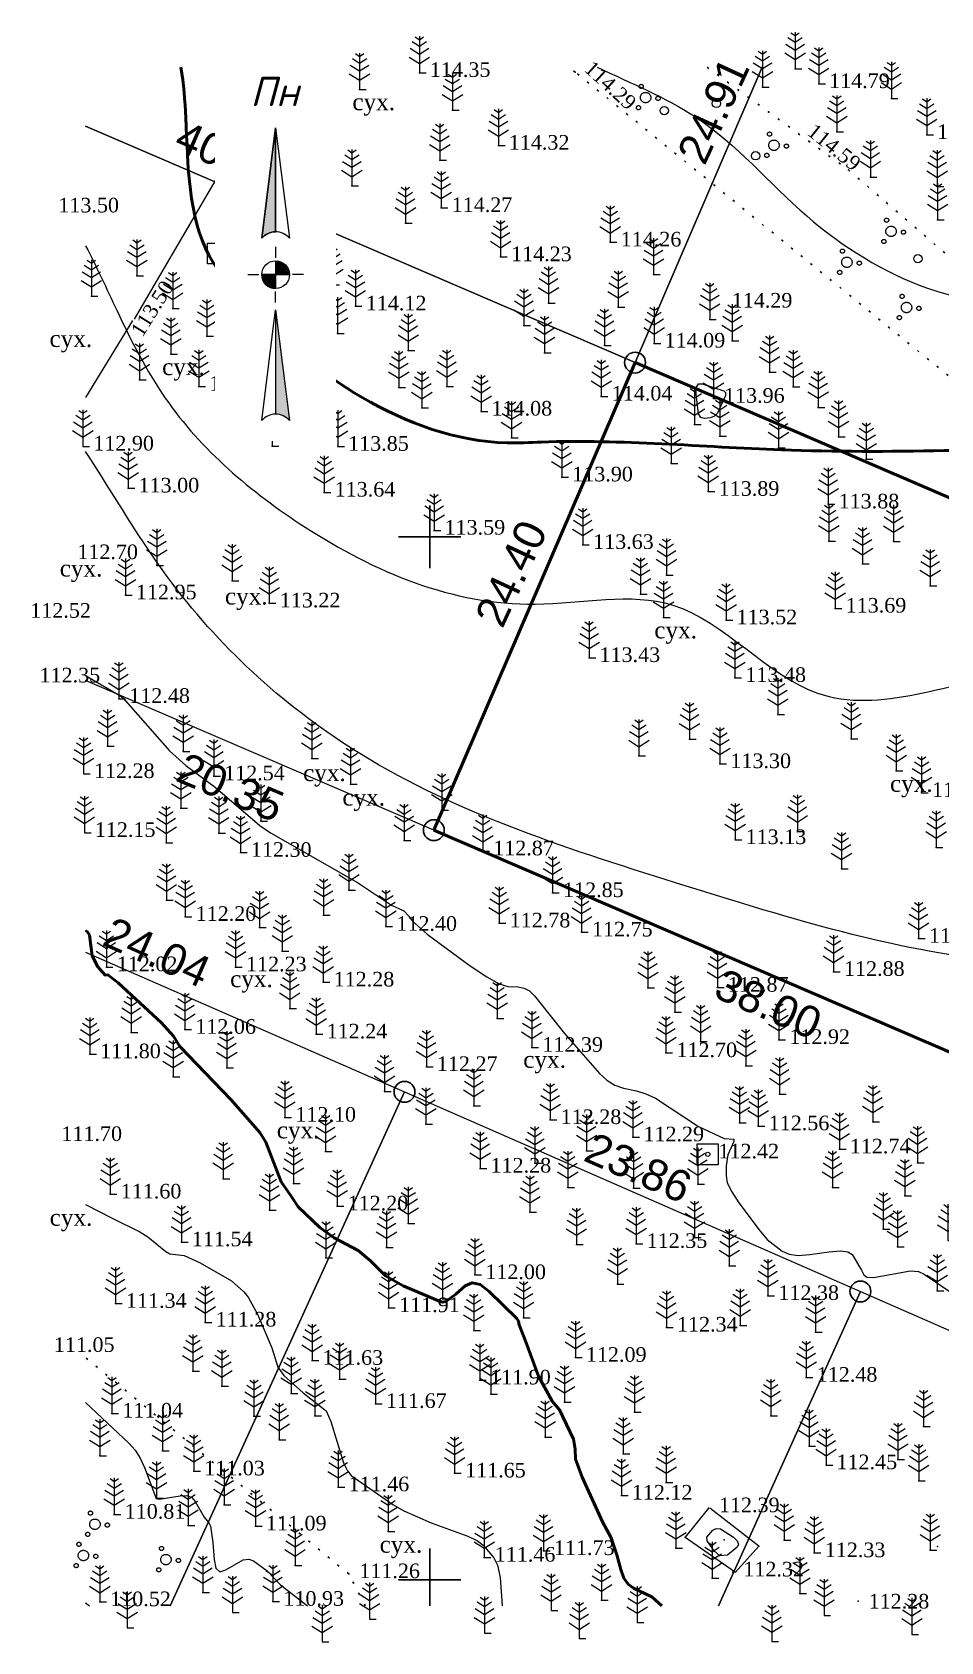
# Model space of a CAD drawing. Header units: millimetres. Extents: x 5405430.9 to 5405518.8, y 5524846.7 to 5524924.2.
# Drawn here: x 5405430.9 to 5405474.5, y 5524847 to 5524924.2 of the extents above; entities that cross this region are included whole.
import ezdxf
from ezdxf.enums import TextEntityAlignment as Align

# ---------------------------------------------------------------- set-up
doc = ezdxf.new("R2010")
doc.units = ezdxf.units.MM
doc.set_wipeout_variables(frame=1)
doc.linetypes.add('HIDDEN', pattern=[0.5, 0, -0.5])
doc.linetypes.add('суцільна', pattern=[50, 50, 0])
for name, color, linetype, lineweight in [('#Лист (текст_ПН)', 250, 'Continuous', 0), ('#Штамп', 250, 'Continuous', 0), ('11900000', 1, 'Continuous', 30), ('82323000', 185, 'Сеточный', 20), ('Контур', 7, 'HIDDEN', 30), ('рельеф', 7, 'Continuous', 0), ('ТОЧКИ', 7, 'Continuous', 30), ('усл. знак', 7, 'суцільна', 20)]:
    doc.layers.add(name, color=color, linetype=linetype, lineweight=lineweight)
for name, color, linetype in [('SC007', 7, 'Continuous'), ('вис_1_1', 170, 'Continuous'), ('горизонтали', 42, 'Continuous'), ('Ділянки_Межі', 10, 'Continuous'), ('надписи', 7, 'Continuous'), ('отметки', 7, 'Continuous'), ('промеры', 185, 'Continuous'), ('Растительность', 7, 'Continuous')]:
    doc.layers.add(name, color=color, linetype=linetype)
doc.styles.get("Standard").update_dxf_attribs({"font": 'arial.ttf'})
doc.styles.add('times', font='times.ttf')
doc.styles.add('Мой_Топо', font='isocpeui.ttf')
doc.linetypes.add('канава 0', pattern='A,0.9,0,["|",Standard,S=0.25,R=0,X=0,Y=0],0.1', length=1)
doc.linetypes.add('Сеточный', pattern='A,2.2,["<",Standard,S=0.5,R=90,X=0,Y=0],2.2,["<",Standard,S=0.5,R=270,X=-0.5,Y=0],0.1', length=4.5)

# ---------------------------------------------------------------- blocks, each defined once
blk = doc.blocks.new('SYMBOL902')
at = {"layer": 'SC007'}
blk.add_lwpolyline([(-1.25, -1.25), (-1.25, 1.25), (1.25, 1.25), (1.25, -1.25)], close=True, dxfattribs=at)
blk.add_circle((0, 0), 0.25, dxfattribs=at)
blk = doc.blocks.new('A$C51FE15A3')
at = {"layer": 'Растительность', "color": 94, "lineweight": 0}
for points in [[(-0.201, 1.726), (0, 1.584), (0.201, 1.726)], [(0, 1.75), (0, 0), (0.319, 0)], [(-0.447, 1.172), (0, 0.895), (0.447, 1.172)], [(-0.343, 1.489), (0, 1.267), (0.343, 1.489)], [(-0.493, 0.753), (0, 0.444), (0.493, 0.753)]]:
    blk.add_lwpolyline(points, dxfattribs=at)
blk = doc.blocks.new('A$C72385B22')
at = {"layer": 'усл. знак'}
for centre, radius in [((0, 0), 0.625), ((-0.02, 1.49), 0.25), ((-1.29, -0.64), 0.25), ((1.28, -0.76), 0.25)]:
    blk.add_circle(centre, radius, dxfattribs=at)
blk = doc.blocks.new('*U5')
at = {"color": 0}
for points in [[(-0.113, 0), (-0.109, -0.029), (-0.097, -0.056)], [(-0.113, 0), (-0.097, -0.056), (0, 0)], [(-0.097, -0.056), (0, -0.113), (0, 0)], [(-0.097, -0.056), (-0.08, -0.08), (-0.056, -0.097)], [(-0.097, -0.056), (-0.056, -0.097), (0, -0.113)], [(-0.056, -0.097), (-0.029, -0.109), (0, -0.113)]]:
    blk.add_solid(points, dxfattribs=at)
blk = doc.blocks.new('*U6')
at = {"color": 0}
for points in [[(0, 0), (0.097, 0.056), (0, 0.113)], [(0.097, 0.056), (0.029, 0.109), (0, 0.113)], [(0, 0), (0.113, 0), (0.097, 0.056)], [(0.097, 0.056), (0.056, 0.097), (0.029, 0.109)], [(0.097, 0.056), (0.08, 0.08), (0.056, 0.097)], [(0.113, 0), (0.109, 0.029), (0.097, 0.056)]]:
    blk.add_solid(points, dxfattribs=at)
blk = doc.blocks.new('*U7')
at = {"color": 0}
for points in [[(0, -1.136), (0.021, -1.138), (0, -0.288)], [(0.021, -1.138), (0.042, -1.142), (0, -0.288)], [(0.042, -1.142), (0.062, -1.15), (0, -0.288)], [(0.062, -1.15), (0.081, -1.16), (0, -0.288)], [(0.081, -1.16), (0.098, -1.173), (0, -0.288)], [(0.098, -1.173), (0.113, -1.188), (0, -0.288)]]:
    blk.add_solid(points, dxfattribs=at)
blk = doc.blocks.new('*U8')
at = {"color": 0}
for points in [[(-0.113, 0.297), (-0.098, 0.312), (0, 1.197)], [(-0.098, 0.312), (-0.081, 0.325), (0, 1.197)], [(-0.081, 0.325), (-0.062, 0.335), (0, 1.197)], [(-0.062, 0.335), (-0.042, 0.343), (0, 1.197)], [(-0.042, 0.343), (-0.021, 0.347), (0, 1.197)], [(-0.021, 0.347), (0, 0.349), (0, 1.197)]]:
    blk.add_solid(points, dxfattribs=at)
blk = doc.blocks.new('#Північ')
at = {"color": 7}
blk.add_wipeout([(-2.901, 10.635), (2.901, 10.635), (2.901, -7.981), (-2.901, -7.981)], dxfattribs=at).dxf.layer = '#Лист (текст_ПН)'
at = {"layer": '#Лист (текст_ПН)'}
for p, q in [((-0.663, 1.748), (0, 7.043)), ((0, 7.043), (0, 2.052)), ((0, 7.043), (0.663, 1.748)), ((0, 1.337), (0, 0.807)), ((-1.337, 0), (-0.807, 0)), ((-0.662, 0), (0.662, 0)), ((0, 0.662), (0, -0.662)), ((1.337, 0), (0.807, 0)), ((0, -1.337), (0, -0.807)), ((-0.663, -6.99), (0, -1.695)), ((0, -1.695), (0.663, -6.99)), ((0, -1.695), (0, -6.686))]:
    blk.add_line(p, q, dxfattribs=at)
at = {"layer": '#Лист (текст_ПН)', "flags": 128}
for points in [[(0, 7.043), (-0.663, 1.748, -0.218585), (0, 2.052)], [(0, 0), (-0.662, 0, 0.414214), (0, -0.662)]]:
    blk.add_lwpolyline(points, format="xyb", close=True, dxfattribs=at)
at = {"layer": '#Лист (текст_ПН)'}
blk.add_circle((0, 0), 0.662, dxfattribs=at)
for centre in [(0, 1.178), (0, -7.56)]:
    blk.add_arc(centre, 0.874, 40.67981, 139.32019, dxfattribs=at)
at = {"layer": '#Лист (текст_ПН)', "xscale": 5.883850111352785, "yscale": 5.883850111352785, "zscale": 5.883850111352785}
for name in ['*U8', '*U5', '*U6', '*U7']:
    blk.add_blockref(name, (0, 0), dxfattribs=at)
at = {"layer": '#Лист (текст_ПН)', "style": 'Мой_Топо'}
blk.add_text('Пн', height=1.4, dxfattribs=at).set_placement((-1.217, 8.077))

msp = doc.modelspace()

# ---------------------------------------------------------------- linework, layer by layer
at = {"layer": '11900000', "color": 7}
for points in [[(5405450, 5524898.5, 0), (5405450, 5524901.5, 0)], [(5405450, 5524898.5, 0), (5405450, 5524901.5, 0)], [(5405448.5, 5524900, 0), (5405451.5, 5524900, 0)], [(5405448.5, 5524900, 0), (5405451.5, 5524900, 0)], [(5405450, 5524848.755, 0), (5405450, 5524851.5, 0)], [(5405450, 5524848.755, 0), (5405450, 5524851.5, 0)], [(5405448.5, 5524850, 0), (5405451.5, 5524850, 0)], [(5405448.5, 5524850, 0), (5405451.5, 5524850, 0)]]:
    msp.add_polyline3d(points, dxfattribs=at)
at = {"layer": '82323000', "color": 7}
for points, elevation in [([(5405442.901, 5524922.508), (5405435.83, 5524910.43)], 114.265), ([(5405435.741, 5524910.343), (5405433.51, 5524906.68)], 114.18)]:
    msp.add_lwpolyline(points, dxfattribs=dict(at, elevation=elevation))
at = {"layer": 'вис_1_1', "color": 7}
for p in [(5405474.34, 5524851.6, 112.36), (5405470.54, 5524848.98, 112.28)]:
    msp.add_point(p, dxfattribs=at)
at = {"layer": 'горизонтали', "color": 32}
for points in [[(5405463.797, 5524905.922, 114), (5405463.647, 5524905.782, 114), (5405463.467, 5524905.712, 114), (5405463.167, 5524905.672, 114), (5405462.997, 5524905.722, 114), (5405462.887, 5524905.902, 114), (5405462.777, 5524906.842, 114), (5405462.787, 5524907.172, 114), (5405462.887, 5524907.332, 114), (5405463.067, 5524907.332, 114), (5405464.107, 5524906.992, 114), (5405464.177, 5524906.922, 114), (5405464.177, 5524906.772, 114), (5405463.797, 5524905.922, 114)], [(5405463.907, 5524851.152, 112), (5405463.637, 5524851.402, 112), (5405463.297, 5524851.872, 112), (5405463.287, 5524852.042, 112), (5405463.577, 5524852.392, 112), (5405463.737, 5524852.472, 112), (5405463.937, 5524852.452, 112), (5405464.557, 5524852.042, 112), (5405464.747, 5524851.872, 112), (5405464.807, 5524851.712, 112), (5405464.737, 5524851.572, 112), (5405464.277, 5524851.182, 112), (5405463.907, 5524851.152, 112)]]:
    msp.add_polyline3d(points, close=True, dxfattribs=at)
for points in [[(5405433.51, 5524893.355, 112.5), (5405435.147, 5524892.392, 112.5), (5405435.307, 5524892.272, 112.5), (5405437.527, 5524889.742, 112.5), (5405438.317, 5524889.042, 112.5), (5405439.717, 5524888.002, 112.5), (5405441.857, 5524886.162, 112.5), (5405442.367, 5524885.812, 112.5), (5405446.547, 5524883.432, 112.5), (5405448.177, 5524882.352, 112.5), (5405448.767, 5524882.072, 112.5), (5405449.007, 5524881.822, 112.5), (5405449.157, 5524881.592, 112.5), (5405449.877, 5524880.962, 112.5), (5405451.947, 5524879.432, 112.5), (5405452.737, 5524878.902, 112.5), (5405453.337, 5524878.572, 112.5), (5405453.747, 5524878.452, 112.5), (5405454.227, 5524878.432, 112.5), (5405454.527, 5524878.372, 112.5), (5405454.787, 5524878.232, 112.5), (5405455.017, 5524878.002, 112.5), (5405456.467, 5524876.192, 112.5), (5405458.147, 5524874.282, 112.5), (5405458.497, 5524873.952, 112.5), (5405458.877, 5524873.712, 112.5), (5405459.287, 5524873.572, 112.5), (5405459.917, 5524873.442, 112.5), (5405460.357, 5524873.302, 112.5), (5405460.817, 5524873.092, 112.5), (5405462.887, 5524871.732, 112.5), (5405464.117, 5524871.162, 112.5), (5405464.577, 5524871.122, 112.5), (5405464.587, 5524871.022, 112.5), (5405464.297, 5524870.372, 112.5), (5405464.217, 5524869.842, 112.5), (5405464.207, 5524869.382, 112.5), (5405464.267, 5524869.042, 112.5), (5405464.477, 5524868.602, 112.5), (5405464.817, 5524868.072, 112.5), (5405465.837, 5524866.712, 112.5), (5405466.177, 5524866.322, 112.5), (5405466.897, 5524865.762, 112.5), (5405467.227, 5524865.612, 112.5), (5405467.667, 5524865.552, 112.5), (5405468.227, 5524865.592, 112.5), (5405469.157, 5524865.732, 112.5), (5405469.687, 5524865.772, 112.5), (5405470.047, 5524865.732, 112.5), (5405470.247, 5524865.602, 112.5), (5405470.707, 5524864.852, 112.5), (5405470.807, 5524864.622, 112.5), (5405470.957, 5524864.512, 112.5), (5405471.267, 5524864.492, 112.5), (5405473.047, 5524864.812, 112.5), (5405473.427, 5524864.782, 112.5), (5405473.707, 5524864.662, 112.5), (5405476.147, 5524863.002, 112.5)], [(5405433.51, 5524867.996, 111.5), (5405434.777, 5524867.342, 111.5), (5405436.107, 5524866.682, 111.5), (5405436.497, 5524866.452, 111.5), (5405437.347, 5524865.742, 111.5), (5405437.547, 5524865.632, 111.5), (5405438.237, 5524865.552, 111.5), (5405438.997, 5524865.202, 111.5), (5405440.497, 5524864.332, 111.5), (5405441.087, 5524863.812, 111.5), (5405441.307, 5524863.562, 111.5), (5405441.747, 5524862.742, 111.5), (5405442.427, 5524861.122, 111.5), (5405442.717, 5524860.192, 111.5), (5405443.017, 5524859.792, 111.5), (5405443.937, 5524858.962, 111.5), (5405445.037, 5524858.102, 111.5), (5405445.267, 5524857.602, 111.5), (5405445.867, 5524855.612, 111.5), (5405446.057, 5524855.232, 111.5), (5405446.237, 5524855.012, 111.5), (5405448.237, 5524853.622, 111.5), (5405448.757, 5524853.312, 111.5), (5405450.067, 5524852.742, 111.5), (5405451.837, 5524852.102, 111.5), (5405452.297, 5524851.872, 111.5), (5405452.557, 5524851.672, 111.5), (5405453.077, 5524851.062, 111.5), (5405453.257, 5524850.702, 111.5), (5405453.377, 5524850.112, 111.5), (5405453.481, 5524848.755, 111.5)], [(5405433.51, 5524858.502, 111), (5405435.587, 5524856.552, 111), (5405435.877, 5524856.222, 111), (5405436.127, 5524855.832, 111), (5405436.327, 5524855.392, 111), (5405436.887, 5524853.902, 111), (5405437.027, 5524853.872, 111), (5405438.047, 5524854.032, 111), (5405438.367, 5524854.042, 111), (5405438.607, 5524853.952, 111), (5405438.767, 5524853.752, 111), (5405439.187, 5524853.002, 111), (5405439.417, 5524852.742, 111), (5405439.497, 5524852.572, 111), (5405439.607, 5524851.792, 111), (5405439.667, 5524850.972, 111), (5405439.757, 5524850.562, 111), (5405439.947, 5524850.392, 111), (5405440.237, 5524850.482, 111), (5405441.067, 5524850.962, 111), (5405441.337, 5524851.002, 111), (5405441.557, 5524850.922, 111), (5405442.217, 5524850.432, 111), (5405442.857, 5524849.772, 111), (5405444.143, 5524848.755, 111)], [(5405433.51, 5524848.898, 110.5), (5405433.696, 5524848.755, 110.5)]]:
    msp.add_polyline3d(points, dxfattribs=at)
at = {"layer": 'горизонтали', "color": 32, "lineweight": 50}
msp.add_polyline3d([(5405433.51, 5524881.125, 112), (5405433.597, 5524881.062, 112), (5405433.687, 5524880.902, 112), (5405433.827, 5524879.922, 112), (5405434.097, 5524879.392, 112), (5405434.437, 5524878.992, 112), (5405434.567, 5524879.002, 112), (5405435.067, 5524878.622, 112), (5405437.147, 5524876.712, 112), (5405437.727, 5524876.062, 112), (5405438.017, 5524875.572, 112), (5405440.467, 5524873.022, 112), (5405441.857, 5524871.452, 112), (5405442.147, 5524870.982, 112), (5405442.887, 5524869.082, 112), (5405443.367, 5524868.402, 112), (5405443.697, 5524867.882, 112), (5405444.737, 5524866.892, 112), (5405445.417, 5524866.392, 112), (5405446.577, 5524865.792, 112), (5405447.167, 5524865.302, 112), (5405447.887, 5524864.582, 112), (5405448.737, 5524864.092, 112), (5405450.427, 5524863.372, 112), (5405450.617, 5524863.322, 112), (5405450.767, 5524863.342, 112), (5405451.257, 5524863.692, 112), (5405451.707, 5524864.092, 112), (5405452.037, 5524864.242, 112), (5405452.427, 5524864.162, 112), (5405452.857, 5524863.832, 112), (5405454.177, 5524862.532, 112), (5405454.257, 5524862.402, 112), (5405454.297, 5524862.222, 112), (5405454.617, 5524861.412, 112), (5405455.217, 5524859.762, 112), (5405455.877, 5524858.562, 112), (5405456.217, 5524858.152, 112), (5405456.887, 5524856.742, 112), (5405456.977, 5524856.272, 112), (5405456.997, 5524855.782, 112), (5405457.307, 5524854.922, 112), (5405458.287, 5524852.792, 112), (5405458.697, 5524852.022, 112), (5405458.977, 5524851.202, 112), (5405459.157, 5524850.502, 112), (5405459.307, 5524850.092, 112), (5405459.517, 5524849.792, 112), (5405459.767, 5524849.612, 112), (5405460.657, 5524849.182, 112), (5405461.13, 5524848.755, 112)], dxfattribs=at)
msp.add_open_spline([(5405516.254, 5524904.256), (5405515.248, 5524905.279), (5405513.569, 5524907.169), (5405509.989, 5524906.658), (5405506.812, 5524904.913), (5405502.087, 5524905.078), (5405497.049, 5524903.519), (5405494.428, 5524899.014), (5405488.528, 5524899.028), (5405483.602, 5524904.357), (5405475.07, 5524904.101), (5405465.673, 5524904.056), (5405458.644, 5524904.734), (5405451.834, 5524904.358), (5405446.555, 5524906.313), (5405442.168, 5524910.026), (5405438.386, 5524914.341), (5405438.438, 5524918.607), (5405438.21, 5524921.724), (5405438.073, 5524922.508)], degree=3, knots=[208.346948, 208.346948, 208.346948, 208.346948, 212.423165, 215.395728, 218.258995, 223.252411, 229.279318, 232.992538, 237.766943, 244.213134, 253.624228, 261.428369, 272.933051, 274.584334, 281.85809, 288.915218, 291.908367, 298.615428, 300.996406, 300.996406, 300.996406, 300.996406], dxfattribs=at)
at = {"layer": 'горизонтали', "color": 32}
for points, knots in [([(5405458.034, 5524922.508), (5405459.617, 5524921.754), (5405463.653, 5524920.134), (5405467.678, 5524915.219), (5405474.332, 5524911.065), (5405480.954, 5524910.859), (5405487.753, 5524910.726), (5405489.619, 5524917.188), (5405495.917, 5524914.065), (5405499.639, 5524916.398), (5405503.163, 5524916.446), (5405505.422, 5524912.201), (5405510.61, 5524912.751), (5405515.134, 5524909.36), (5405516.254, 5524909.665)], [617.436073, 617.436073, 617.436073, 617.436073, 622.521559, 629.692846, 636.424411, 645.037599, 650.155211, 654.20471, 660.817642, 664.928993, 667.318617, 670.308652, 677.41329, 682.329034, 682.329034, 682.329034, 682.329034]), ([(5405433.51, 5524913.942), (5405434.038, 5524912.938), (5405435.195, 5524910.385), (5405437.788, 5524905.243), (5405444.44, 5524899.573), (5405453.206, 5524895.816), (5405462.487, 5524898.046), (5405468.665, 5524890.189), (5405477.912, 5524894.346), (5405487.765, 5524893.352), (5405494.628, 5524888.993), (5405502.439, 5524889.215), (5405504.562, 5524893.563), (5405508.71, 5524895.669), (5405512.579, 5524895.617), (5405515.322, 5524894.908), (5405516.254, 5524894.706)], [25.072524, 25.072524, 25.072524, 25.072524, 28.423343, 33.238106, 42.351864, 53.987263, 60.5812, 68.695045, 78.614199, 86.783744, 97.871674, 102.815261, 107.548903, 110.976626, 116.23534, 118.991537, 118.991537, 118.991537, 118.991537]), ([(5405516.254, 5524886.355), (5405514.65, 5524885.637), (5405510.29, 5524883.149), (5405503.061, 5524877.143), (5405490.607, 5524880.098), (5405476.913, 5524878.707), (5405461.824, 5524883.403), (5405447.517, 5524887.885), (5405438.217, 5524896.211), (5405434.864, 5524901.993), (5405433.51, 5524904.098)], [204.598677, 204.598677, 204.598677, 204.598677, 209.892608, 219.526566, 231.106647, 245.459521, 260.911196, 277.803065, 289.957635, 297.416607, 297.416607, 297.416607, 297.416607])]:
    msp.add_open_spline(points, degree=3, knots=knots, dxfattribs=at)
at = {"layer": 'Ділянки_Межі', "lineweight": 25}
for points in [[(5405465.939, 5524922.508), (5405459.846, 5524908.351), (5405433.51, 5524919.684)], [(5405516.254, 5524857.512), (5405485.105, 5524870.917), (5405450.2, 5524885.938), (5405433.51, 5524893.12)], [(5405433.51, 5524880.087), (5405448.794, 5524873.396), (5405470.648, 5524863.828), (5405492.553, 5524854.238), (5405505.076, 5524848.755)]]:
    msp.add_lwpolyline(points, dxfattribs=at)
at = {"layer": 'Ділянки_Межі'}
for points in [[(5405489.618, 5524922.508), (5405504.504, 5524915.991), (5405494.751, 5524893.33), (5405459.846, 5524908.351)], [(5405459.846, 5524908.351), (5405465.939, 5524922.508)], [(5405433.51, 5524919.684), (5405459.846, 5524908.351), (5405450.2, 5524885.938), (5405433.51, 5524893.12)], [(5405433.51, 5524880.087), (5405448.794, 5524873.396), (5405437.56, 5524848.755)], [(5405437.56, 5524848.755), (5405448.794, 5524873.396), (5405470.648, 5524863.828), (5405463.849, 5524848.755)], [(5405463.849, 5524848.755), (5405470.648, 5524863.828), (5405492.553, 5524854.238), (5405490.054, 5524848.755)]]:
    msp.add_lwpolyline(points, dxfattribs=at)
at = {"layer": 'Ділянки_Межі', "lineweight": 50}
msp.add_lwpolyline([(5405450.2, 5524885.938), (5405459.846, 5524908.351), (5405494.751, 5524893.33), (5405485.105, 5524870.917)], close=True, dxfattribs=at)
at = {"layer": 'Контур', "color": 7, "linetype": 'HIDDEN'}
for points, elevation in [([(5405475.316, 5524907.356), (5405456.979, 5524922.281), (5405456.66, 5524922.508)], 113.339), ([(5405463.295, 5524922.508), (5405470.07, 5524917.59), (5405479.143, 5524909.781)], 113.339), ([(5405446.127, 5524850.285), (5405433.51, 5524860.65)], 110.314), ([(5405446.915, 5524848.755), (5405446.127, 5524850.285)], 110.314)]:
    msp.add_lwpolyline(points, dxfattribs=dict(at, elevation=elevation))
at = {"layer": 'отметки', "color": 7}
for p in [(5405449.506, 5524922.247, 114.353), (5405456.979, 5524922.281, 114.291), (5405467.518, 5524922.44, 114.824), (5405446.639, 5524921.44, 114.366), (5405465.951, 5524921.554, 114.671), (5405468.647, 5524921.713, 114.79), (5405472.13, 5524921.019, 114.758), (5405451.09, 5524920.456, 114.293), (5405469.516, 5524919.409, 114.684), (5405473.824, 5524919.272, 114.747), (5405453.292, 5524918.761, 114.322), (5405450.485, 5524918.057, 114.244), (5405470.07, 5524917.59, 114.586), (5405446.274, 5524916.818, 114.27), (5405471.123, 5524917.247, 114.63), (5405474.321, 5524916.788, 114.745), (5405450.555, 5524915.77, 114.274), (5405474.35, 5524915.196, 114.696), (5405448.84, 5524915.029, 114.234), (5405458.657, 5524914.119, 114.258), (5405453.403, 5524913.414, 114.23), (5405435.968, 5524912.509, 113.721), (5405445.365, 5524912.073, 114.222), (5405460.731, 5524912.574, 114.261), (5405433.782, 5524911.534, 113.466), (5405437.681, 5524910.938, 113.809), (5405446.437, 5524911.055, 114.117), (5405455.693, 5524911.206, 114.193), (5405459.037, 5524911.008, 114.155), (5405435.741, 5524910.343, 113.504), (5405445.582, 5524909.746, 114.177), (5405454.521, 5524910.136, 114.133), (5405463.422, 5524910.42, 114.292), (5405439.318, 5524909.62, 113.846), (5405448.976, 5524908.935, 114.177), (5405458.378, 5524909.176, 114.113), (5405460.761, 5524909.274, 114.091), (5405464.497, 5524909.399, 114.208), (5405437.592, 5524908.752, 113.665), (5405440.436, 5524908.627, 113.86), (5405455.507, 5524908.825, 114.136), (5405436.088, 5524907.521, 113.445), (5405466.292, 5524907.898, 114.122), (5405438.935, 5524907.208, 113.68), (5405448.519, 5524907.159, 114.065), (5405450.82, 5524907.214, 114.123), (5405458.227, 5524906.732, 114.043), (5405463.609, 5524906.629, 113.959), (5405467.424, 5524907.191, 114.126), (5405442.651, 5524906.586, 113.895), (5405449.622, 5524906.176, 114.01), (5405452.464, 5524906.012, 114.078), (5405468.621, 5524906.196, 114.19), (5405443.877, 5524905.296, 113.832), (5405462.693, 5524905.385, 114.01), (5405442.45, 5524904.344, 113.682), (5405445.591, 5524904.326, 113.852), (5405453.924, 5524904.741, 114.028), (5405463.908, 5524904.823, 114.043), (5405469.6, 5524904.79, 114), (5405466.72, 5524904.261, 114.004), (5405470.93, 5524903.72, 114), (5405456.333, 5524902.86, 113.903), (5405461.572, 5524903.517, 113.935), (5405435.546, 5524902.327, 113.001), (5405444.944, 5524902.131, 113.636), (5405463.355, 5524902.168, 113.892), (5405469.102, 5524901.562, 113.878), (5405450.212, 5524900.307, 113.591), (5405469.134, 5524899.79, 113.893), (5405472.24, 5524899.78, 113.93), (5405457.334, 5524899.621, 113.631), (5405436.916, 5524898.628, 112.976), (5405461.348, 5524898.17, 113.588), (5405470.747, 5524898.7, 113.865), (5405440.528, 5524897.898, 113.106), (5405473.99, 5524897.65, 113.85), (5405435.419, 5524897.207, 112.953), (5405442.314, 5524896.817, 113.217), (5405460.105, 5524897.248, 113.564), (5405461.205, 5524896.132, 113.439), (5405464.21, 5524896.009, 113.518), (5405469.439, 5524896.57, 113.694), (5405457.641, 5524894.202, 113.432), (5405464.631, 5524893.245, 113.483), (5405435.1, 5524892.242, 112.485), (5405466.689, 5524891.481, 113.444), (5405434.558, 5524889.969, 112.29), (5405438.184, 5524889.711, 112.55), (5405462.456, 5524890.305, 113.348), (5405470.209, 5524890.323, 113.385), (5405444.348, 5524889.369, 112.811), (5405460.032, 5524889.498, 113.251), (5405463.915, 5524889.115, 113.3), (5405439.647, 5524888.531, 112.539), (5405446.202, 5524888.14, 112.885), (5405472.368, 5524888.777, 113.257), (5405473.577, 5524887.728, 113.249), (5405438.073, 5524886.991, 112.307), (5405450.579, 5524886.9, 112.999), (5405439.887, 5524885.797, 112.327), (5405441.903, 5524886.371, 112.523), (5405467.624, 5524885.883, 113.235), (5405437.367, 5524885.34, 112.159), (5405448.776, 5524885.439, 112.781), (5405464.645, 5524885.475, 113.127), (5405474.284, 5524885.116, 113.199), (5405440.932, 5524884.862, 112.303), (5405452.545, 5524884.934, 112.873), (5405469.74, 5524884.082, 113.133), (5405446.133, 5524883.056, 112.447), (5405455.893, 5524882.933, 112.847), (5405437.379, 5524882.577, 112.123), (5405438.284, 5524881.793, 112.202), (5405441.845, 5524881.267, 112.235), (5405444.918, 5524881.86, 112.314), (5405447.904, 5524881.315, 112.404), (5405453.336, 5524881.478, 112.775), (5405457.28, 5524881.045, 112.749), (5405473.434, 5524880.742, 113.004), (5405442.937, 5524880.137, 112.258), (5405434.501, 5524879.38, 112.022), (5405440.696, 5524879.375, 112.233), (5405469.359, 5524879.155, 112.885), (5405444.895, 5524878.646, 112.283), (5405460.465, 5524878.381, 112.798), (5405463.793, 5524878.396, 112.865), (5405443.291, 5524877.386, 112.268), (5405453.235, 5524876.911, 112.358), (5405461.749, 5524877.219, 112.82), (5405435.686, 5524876.247, 111.833), (5405438.265, 5524876.379, 112.062), (5405444.56, 5524876.156, 112.237), (5405462.99, 5524875.804, 112.76), (5405466.74, 5524875.893, 112.92), (5405433.704, 5524875.205, 111.801), (5405454.901, 5524875.517, 112.391), (5405461.328, 5524875.26, 112.703), (5405440.272, 5524874.552, 112.068), (5405449.846, 5524874.597, 112.272), (5405465.151, 5524874.646, 112.863), (5405437.701, 5524874.114, 111.904), (5405447.834, 5524873.405, 112.287), (5405452.114, 5524872.732, 112.228), (5405452.125, 5524872.728, 112.22), (5405466.775, 5524873.291, 112.844), (5405443.061, 5524872.167, 112.103), (5405455.779, 5524872.054, 112.284), (5405464.848, 5524871.91, 112.578), (5405471.244, 5524871.955, 112.897), (5405449.82, 5524871.843, 112.239), (5405459.746, 5524871.227, 112.285), (5405465.751, 5524871.756, 112.563), (5405445.012, 5524870.531, 112.142), (5405457.524, 5524870.565, 112.27), (5405469.638, 5524870.645, 112.736), (5405452.417, 5524869.726, 112.277), (5405455.039, 5524869.978, 112.247), (5405473.38, 5524870, 112.786), (5405440.101, 5524869.234, 111.782), (5405443.472, 5524869.007, 112.048), (5405456.622, 5524868.809, 112.331), (5405462.853, 5524868.964, 112.443), (5405469.305, 5524868.815, 112.717), (5405434.691, 5524868.485, 111.598), (5405459.776, 5524868.785, 112.336), (5405472.776, 5524868.408, 112.742), (5405442.318, 5524867.723, 111.847), (5405445.566, 5524867.914, 112.202), (5405454.804, 5524867.627, 112.234), (5405448.971, 5524867.089, 112.138), (5405471.74, 5524866.82, 112.551), (5405438.101, 5524866.195, 111.54), (5405447.929, 5524865.936, 112.094), (5405457.031, 5524866.076, 112.256), (5405459.9, 5524866.116, 112.355), (5405462.697, 5524866.41, 112.401), (5405472.426, 5524865.965, 112.559), (5405445.024, 5524865.434, 111.861), (5405464.363, 5524865.061, 112.386), (5405452.168, 5524864.619, 112.005), (5405458.996, 5524864.175, 112.326), (5405450.613, 5524863.474, 112.014), (5405466.214, 5524863.621, 112.381), (5405474.329, 5524863.855, 112.441), (5405434.94, 5524863.243, 111.339), (5405448.034, 5524863.037, 111.913), (5405439.244, 5524862.347, 111.282), (5405452.113, 5524861.955, 111.899), (5405454.505, 5524862.561, 112.012), (5405461.355, 5524862.106, 112.336), (5405464.878, 5524862.202, 112.494), (5405468.502, 5524861.877, 112.406), (5405444.362, 5524860.513, 111.633), (5405456.989, 5524860.657, 112.088), (5405438.652, 5524860.007, 111.207), (5405445.683, 5524859.621, 111.65), (5405452.397, 5524859.573, 111.904), (5405468.054, 5524859.702, 112.482), (5405440.037, 5524859.283, 111.279), (5405443.357, 5524858.942, 111.465), (5405452.93, 5524858.91, 111.894), (5405447.406, 5524858.445, 111.673), (5405456.462, 5524858.518, 112.022), (5405459.824, 5524858.042, 112.2), (5405434.77, 5524857.982, 111.043), (5405441.579, 5524857.847, 111.335), (5405444.495, 5524857.866, 111.449), (5405466.35, 5524857.872, 112.425), (5405473.679, 5524857.349, 112.358), (5405442.789, 5524856.723, 111.379), (5405455.531, 5524856.841, 111.924), (5405434.189, 5524855.954, 110.881), (5405437.194, 5524856.184, 111.071), (5405459.27, 5524856.038, 112.118), (5405468.183, 5524856.414, 112.422), (5405472.449, 5524855.77, 112.465), (5405438.689, 5524855.213, 111.034), (5405451.198, 5524855.113, 111.652), (5405468.999, 5524855.508, 112.451), (5405445.612, 5524854.451, 111.459), (5405461.336, 5524854.672, 112.28), (5405473.44, 5524854.753, 112.44), (5405436.905, 5524853.925, 111.003), (5405440.153, 5524853.595, 111.065), (5405459.19, 5524854.052, 112.121), (5405463.366, 5524853.447, 112.39), (5405434.88, 5524853.137, 110.814), (5405438.417, 5524852.611, 110.953), (5405441.651, 5524852.574, 111.087), (5405448.007, 5524852.314, 111.436), (5405462.254, 5524852.048, 112.289), (5405464.123, 5524851.92, 111.697), (5405466.999, 5524851.9, 112.378), (5405452.619, 5524851.077, 111.458), (5405455.455, 5524851.394, 111.73), (5405461.798, 5524851.52, 112.36), (5405465.786, 5524851.619, 112.313), (5405468.438, 5524851.292, 112.328), (5405473.997, 5524851.426, 112.318), (5405443.546, 5524850.699, 111.095), (5405446.127, 5524850.285, 111.257), (5405464.535, 5524850.368, 112.316), (5405463.539, 5524850.079, 112.384), (5405434.185, 5524848.943, 110.518), (5405439.127, 5524849.4, 110.973), (5405442.488, 5524848.963, 110.933), (5405458.24, 5524849.024, 111.838), (5405467.751, 5524849.348, 112.317)]:
    msp.add_point(p, dxfattribs=at)
at = {"layer": 'Растительность', "color": 7}
for centre in [(5405461.246, 5524920.429), (5405463.745, 5524920.777), (5405465.619, 5524918.265), (5405473.402, 5524913.333)]:
    msp.add_circle(centre, 0.2, dxfattribs=at)
at = {"layer": 'рельеф', "color": 7, "linetype": 'канава 0', "ltscale": 0.4, "elevation": 112.39}
msp.add_lwpolyline([(5405463.366, 5524853.447), (5405462.254, 5524852.048), (5405464.663, 5524850.368), (5405465.786, 5524851.619), (5405463.43, 5524853.447)], dxfattribs=at)
at = {"layer": 'ТОЧКИ'}
for centre in [(5405459.846, 5524908.351, 107.24), (5405450.2, 5524885.938), (5405448.794, 5524873.396), (5405470.648, 5524863.828)]:
    msp.add_circle(centre, 0.5, dxfattribs=at)

# ---------------------------------------------------------------- block references
at = {"layer": 'отметки', "color": 7, "xscale": 0.400000000372529, "yscale": 0.400000000372529, "zscale": 0.400000000372529}
for p in [(5405439.843, 5524913.582, 114.033), (5405463.33, 5524870.4, 112.42)]:
    msp.add_blockref('SYMBOL902', p, dxfattribs=at)
at = {"layer": 'Растительность', "color": 7}
for p in [(5405449.506, 5524922.247, 114.353), (5405467.518, 5524922.44, 114.824), (5405446.639, 5524921.44, 114.366), (5405465.951, 5524921.554, 114.671), (5405468.647, 5524921.713, 114.79), (5405451.09, 5524920.456, 114.293), (5405472.13, 5524921.019, 114.758), (5405453.292, 5524918.761, 114.322), (5405469.516, 5524919.409, 114.684), (5405473.824, 5524919.272, 114.747), (5405450.485, 5524918.057, 114.244), (5405471.123, 5524917.247, 114.63), (5405446.274, 5524916.818, 114.27), (5405474.321, 5524916.788, 114.745), (5405450.555, 5524915.77, 114.274), (5405448.84, 5524915.029, 114.234), (5405474.35, 5524915.196, 114.696), (5405458.657, 5524914.119, 114.258), (5405453.403, 5524913.414, 114.23), (5405460.731, 5524912.574, 114.261), (5405435.968, 5524912.509, 113.721), (5405445.365, 5524912.073, 114.222), (5405433.782, 5524911.534, 113.466), (5405446.437, 5524911.055, 114.117), (5405455.693, 5524911.206, 114.193), (5405437.681, 5524910.938, 113.809), (5405459.037, 5524911.008, 114.155), (5405463.422, 5524910.42, 114.292), (5405439.318, 5524909.62, 113.846), (5405445.582, 5524909.746, 114.177), (5405454.521, 5524910.136, 114.133), (5405437.592, 5524908.752, 113.665), (5405448.976, 5524908.935, 114.177), (5405455.507, 5524908.825, 114.136), (5405458.378, 5524909.176, 114.113), (5405460.761, 5524909.274, 114.091), (5405464.497, 5524909.399, 114.208), (5405440.436, 5524908.627, 113.86), (5405436.088, 5524907.521, 113.445), (5405438.935, 5524907.208, 113.68), (5405450.82, 5524907.214, 114.123), (5405466.292, 5524907.898, 114.122), (5405467.424, 5524907.191, 114.126), (5405442.651, 5524906.586, 113.895), (5405448.519, 5524907.159, 114.065), (5405458.227, 5524906.732, 114.043), (5405463.609, 5524906.629, 113.959), (5405449.622, 5524906.176, 114.01), (5405452.464, 5524906.012, 114.078), (5405468.621, 5524906.196, 114.19), (5405443.877, 5524905.296, 113.832), (5405462.693, 5524905.385, 114.01), (5405433.376, 5524904.337, 112.9), (5405442.45, 5524904.344, 113.682), (5405445.591, 5524904.326, 113.852), (5405453.924, 5524904.741, 114.028), (5405463.908, 5524904.823, 114.043), (5405466.72, 5524904.261, 114.004), (5405469.6, 5524904.79, 114), (5405461.572, 5524903.517, 113.935), (5405470.93, 5524903.72, 114), (5405456.333, 5524902.86, 113.903), (5405435.546, 5524902.327, 113.001), (5405444.944, 5524902.131, 113.636), (5405463.355, 5524902.168, 113.892), (5405469.102, 5524901.562, 113.878), (5405450.212, 5524900.307, 113.591), (5405457.334, 5524899.621, 113.631), (5405469.134, 5524899.79, 113.893), (5405472.24, 5524899.78, 113.93), (5405470.747, 5524898.7, 113.865), (5405436.916, 5524898.628, 112.976), (5405461.348, 5524898.17, 113.588), (5405435.419, 5524897.207, 112.953), (5405440.528, 5524897.898, 113.106), (5405460.105, 5524897.248, 113.564), (5405473.99, 5524897.65, 113.85), (5405442.314, 5524896.817, 113.217), (5405469.439, 5524896.57, 113.694), (5405461.205, 5524896.132, 113.439), (5405464.21, 5524896.009, 113.518), (5405457.641, 5524894.202, 113.432), (5405464.631, 5524893.245, 113.483), (5405435.1, 5524892.242, 112.485), (5405466.689, 5524891.481, 113.444), (5405462.456, 5524890.305, 113.348), (5405470.209, 5524890.323, 113.385), (5405434.558, 5524889.969, 112.29), (5405438.184, 5524889.711, 112.55), (5405460.032, 5524889.498, 113.251), (5405444.348, 5524889.369, 112.811), (5405463.915, 5524889.115, 113.3), (5405472.368, 5524888.777, 113.257), (5405433.407, 5524888.638, 112.278), (5405439.647, 5524888.531, 112.539), (5405446.202, 5524888.14, 112.885), (5405473.577, 5524887.728, 113.249), (5405438.073, 5524886.991, 112.307), (5405441.903, 5524886.371, 112.523), (5405450.579, 5524886.9, 112.999), (5405433.448, 5524885.818, 112.154), (5405439.887, 5524885.797, 112.327), (5405467.624, 5524885.883, 113.235), (5405437.367, 5524885.34, 112.159), (5405440.932, 5524884.862, 112.303), (5405448.776, 5524885.439, 112.781), (5405452.545, 5524884.934, 112.873), (5405464.645, 5524885.475, 113.127), (5405474.284, 5524885.116, 113.199), (5405469.74, 5524884.082, 113.133), (5405437.379, 5524882.577, 112.123), (5405446.133, 5524883.056, 112.447), (5405455.893, 5524882.933, 112.847), (5405438.284, 5524881.793, 112.202), (5405444.918, 5524881.86, 112.314), (5405441.845, 5524881.267, 112.235), (5405447.904, 5524881.315, 112.404), (5405453.336, 5524881.478, 112.775), (5405457.28, 5524881.045, 112.749), (5405473.434, 5524880.742, 113.004), (5405442.937, 5524880.137, 112.258), (5405434.501, 5524879.38, 112.022), (5405440.696, 5524879.375, 112.233), (5405444.895, 5524878.646, 112.283), (5405469.359, 5524879.155, 112.885), (5405460.465, 5524878.381, 112.798), (5405463.793, 5524878.396, 112.865), (5405443.291, 5524877.386, 112.268), (5405461.749, 5524877.219, 112.82), (5405438.265, 5524876.379, 112.062), (5405453.235, 5524876.911, 112.358), (5405435.686, 5524876.247, 111.833), (5405444.56, 5524876.156, 112.237), (5405462.99, 5524875.804, 112.76), (5405466.74, 5524875.893, 112.92), (5405433.704, 5524875.205, 111.801), (5405454.901, 5524875.517, 112.391), (5405461.328, 5524875.26, 112.703), (5405437.701, 5524874.114, 111.904), (5405440.272, 5524874.552, 112.068), (5405449.846, 5524874.597, 112.272), (5405465.151, 5524874.646, 112.863), (5405447.834, 5524873.405, 112.287), (5405466.775, 5524873.291, 112.844), (5405452.114, 5524872.732, 112.228), (5405443.061, 5524872.167, 112.103), (5405449.82, 5524871.843, 112.239), (5405455.779, 5524872.054, 112.284), (5405464.848, 5524871.91, 112.578), (5405465.751, 5524871.756, 112.563), (5405471.244, 5524871.955, 112.897), (5405459.746, 5524871.227, 112.285), (5405445.012, 5524870.531, 112.142), (5405457.524, 5524870.565, 112.27), (5405469.638, 5524870.645, 112.736), (5405452.417, 5524869.726, 112.277), (5405455.039, 5524869.978, 112.247), (5405473.38, 5524870, 112.786), (5405440.101, 5524869.234, 111.782), (5405443.472, 5524869.007, 112.048), (5405456.622, 5524868.809, 112.331), (5405459.776, 5524868.785, 112.336), (5405462.853, 5524868.964, 112.443), (5405469.305, 5524868.815, 112.717), (5405434.691, 5524868.485, 111.598), (5405445.566, 5524867.914, 112.202), (5405472.776, 5524868.408, 112.742), (5405442.318, 5524867.723, 111.847), (5405448.971, 5524867.089, 112.138), (5405454.804, 5524867.627, 112.234), (5405462.697, 5524866.41, 112.401), (5405471.74, 5524866.82, 112.551), (5405438.101, 5524866.195, 111.54), (5405447.929, 5524865.936, 112.094), (5405457.031, 5524866.076, 112.256), (5405459.9, 5524866.116, 112.355), (5405472.426, 5524865.965, 112.559), (5405474.841, 5524866.268, 112.894), (5405445.024, 5524865.434, 111.861), (5405464.363, 5524865.061, 112.386), (5405452.168, 5524864.619, 112.005), (5405458.996, 5524864.175, 112.326), (5405434.94, 5524863.243, 111.339), (5405450.613, 5524863.474, 112.014), (5405466.214, 5524863.621, 112.381), (5405474.329, 5524863.855, 112.441), (5405448.034, 5524863.037, 111.913), (5405454.505, 5524862.561, 112.012), (5405439.244, 5524862.347, 111.282), (5405452.113, 5524861.955, 111.899), (5405461.355, 5524862.106, 112.336), (5405464.878, 5524862.202, 112.494), (5405468.502, 5524861.877, 112.406), (5405444.362, 5524860.513, 111.633), (5405456.989, 5524860.657, 112.088), (5405438.652, 5524860.007, 111.207), (5405445.683, 5524859.621, 111.65), (5405452.397, 5524859.573, 111.904), (5405468.054, 5524859.702, 112.482), (5405440.037, 5524859.283, 111.279), (5405443.357, 5524858.942, 111.465), (5405452.93, 5524858.91, 111.894), (5405434.77, 5524857.982, 111.043), (5405441.579, 5524857.847, 111.335), (5405444.495, 5524857.866, 111.449), (5405447.406, 5524858.445, 111.673), (5405456.462, 5524858.518, 112.022), (5405459.824, 5524858.042, 112.2), (5405466.35, 5524857.872, 112.425), (5405473.679, 5524857.349, 112.358), (5405442.789, 5524856.723, 111.379), (5405455.531, 5524856.841, 111.924), (5405468.183, 5524856.414, 112.422), (5405434.189, 5524855.954, 110.881), (5405437.194, 5524856.184, 111.071), (5405459.27, 5524856.038, 112.118), (5405468.999, 5524855.508, 112.451), (5405472.449, 5524855.77, 112.465), (5405438.689, 5524855.213, 111.034), (5405451.198, 5524855.113, 111.652), (5405473.44, 5524854.753, 112.44), (5405445.612, 5524854.451, 111.459), (5405459.19, 5524854.052, 112.121), (5405461.336, 5524854.672, 112.28), (5405436.905, 5524853.925, 111.003), (5405440.153, 5524853.595, 111.065), (5405434.88, 5524853.137, 110.814), (5405438.417, 5524852.611, 110.953), (5405441.651, 5524852.574, 111.087), (5405448.007, 5524852.314, 111.436), (5405466.999, 5524851.9, 112.378), (5405452.619, 5524851.077, 111.458), (5405455.455, 5524851.394, 111.73), (5405461.798, 5524851.52, 112.36), (5405468.438, 5524851.292, 112.328), (5405473.997, 5524851.426, 112.318), (5405443.546, 5524850.699, 111.095), (5405463.539, 5524850.079, 112.384), (5405439.127, 5524849.4, 110.973), (5405467.751, 5524849.348, 112.317), (5405434.185, 5524848.943, 110.518), (5405442.488, 5524848.963, 110.933), (5405455.817, 5524848.537, 111.64), (5405458.24, 5524849.024, 111.838), (5405440.545, 5524848.433, 110.839), (5405447.123, 5524848.125, 111.167), (5405459.946, 5524847.956, 111.797), (5405468.902, 5524848.291, 112.341), (5405435.499, 5524847.7, 110.635), (5405444.849, 5524847.034, 110.921), (5405452.626, 5524847.454, 111.442), (5405457.173, 5524847.186, 111.659), (5405466.405, 5524847.047, 112.05), (5405473.119, 5524847.391, 112.157)]:
    msp.add_blockref('A$C51FE15A3', p, dxfattribs=at)
at = {"layer": 'усл. знак', "color": 7, "linetype": 'суцільна', "lineweight": 13, "xscale": 0.3999999998750298, "yscale": 0.3999999998750298, "zscale": 0.3999999998750298, "rotation": 265.3647753868261}
for p in [(5405460.352, 5524921.057), (5405466.504, 5524918.771), (5405472.117, 5524914.644), (5405469.999, 5524913.162), (5405472.858, 5524910.993), (5405433.953, 5524852.67), (5405433.402, 5524851.172), (5405437.359, 5524850.973)]:
    msp.add_blockref('A$C72385B22', p, dxfattribs=at)

# ---------------------------------------------------------------- texts
at = {"layer": 'вис_1_1', "color": 7, "style": 'times'}
msp.add_text('112.28', height=0.7, dxfattribs=at).set_placement((5405471.04, 5524848.98, 112.28), align=Align.MIDDLE_LEFT)
at = {"layer": 'надписи', "color": 7, "style": 'times'}
for p in [(5405446.295, 5524921.25, 111.861), (5405431.777, 5524909.902, 111.861), (5405437.175, 5524908.552, 111.861), (5405440.061, 5524908.437, 111.861), (5405432.266, 5524898.895, 111.861), (5405440.185, 5524897.555, 111.861), (5405460.768, 5524895.932, 111.861), (5405443.931, 5524889.093, 111.861), (5405472.065, 5524888.577, 111.861), (5405445.816, 5524887.919, 111.861), (5405440.435, 5524879.216, 111.861), (5405454.484, 5524875.348, 111.861), (5405442.67, 5524871.966, 111.861), (5405431.786, 5524867.776, 111.861), (5405447.601, 5524852.104, 111.861)]:
    msp.add_text('сух.', height=0.8, dxfattribs=at).set_placement(p, align=Align.TOP_LEFT)
at = {"layer": 'отметки', "color": 7, "style": 'times'}
for s, p in [('114.35', (5405450.006, 5524922.747, 114.353)), ('114.79', (5405469.147, 5524922.213, 114.79)), ('114.75', (5405474.324, 5524919.772, 114.747)), ('114.32', (5405453.792, 5524919.261, 114.322)), ('113.50', (5405432.2, 5524916.251, 113.499)), ('114.27', (5405451.055, 5524916.27, 114.274)), ('114.26', (5405459.157, 5524914.619, 114.258)), ('114.03', (5405440.343, 5524914.082, 114.033)), ('114.03', (5405440.343, 5524914.082, 114.033)), ('114.23', (5405453.903, 5524913.914, 114.23)), ('114.12', (5405446.937, 5524911.555, 114.117)), ('114.29', (5405464.48, 5524911.69, 114.292)), ('114.09', (5405461.261, 5524909.774, 114.091)), ('113.68', (5405439.435, 5524907.708, 113.68)), ('114.04', (5405458.727, 5524907.232, 114.043)), ('113.96', (5405464.109, 5524907.129, 113.959)), ('114.08', (5405452.964, 5524906.512, 114.078)), ('112.90', (5405433.876, 5524904.837, 112.9)), ('113.85', (5405446.091, 5524904.826, 113.852)), ('113.00', (5405436.046, 5524902.827, 113.001)), ('113.90', (5405456.833, 5524903.36, 113.903)), ('113.64', (5405445.444, 5524902.631, 113.636)), ('113.89', (5405463.855, 5524902.668, 113.892)), ('113.88', (5405469.602, 5524902.062, 113.878)), ('113.59', (5405450.712, 5524900.807, 113.591)), ('113.63', (5405457.834, 5524900.121, 113.631)), ('112.70', (5405433.11, 5524899.631, 112.704)), ('112.95', (5405435.919, 5524897.707, 112.953)), ('112.52', (5405430.854, 5524896.823, 112.519)), ('113.22', (5405442.814, 5524897.317, 113.217)), ('113.69', (5405469.939, 5524897.07, 113.694)), ('113.52', (5405464.71, 5524896.509, 113.518)), ('113.43', (5405458.141, 5524894.702, 113.432)), ('112.35', (5405431.298, 5524893.723, 112.346)), ('113.48', (5405465.131, 5524893.745, 113.483)), ('112.48', (5405435.6, 5524892.742, 112.485)), ('112.28', (5405433.907, 5524889.138, 112.278)), ('112.54', (5405440.147, 5524889.031, 112.539)), ('113.30', (5405464.415, 5524889.615, 113.3)), ('113.25', (5405474.077, 5524888.228, 113.249)), ('112.15', (5405433.948, 5524886.318, 112.154)), ('113.13', (5405465.145, 5524885.975, 113.127)), ('112.30', (5405441.432, 5524885.362, 112.303)), ('112.87', (5405453.045, 5524885.434, 112.873)), ('112.85', (5405456.393, 5524883.433, 112.847)), ('112.20', (5405438.784, 5524882.293, 112.202)), ('112.78', (5405453.836, 5524881.978, 112.775)), ('112.40', (5405448.404, 5524881.815, 112.404)), ('112.75', (5405457.78, 5524881.545, 112.749)), ('113.00', (5405473.934, 5524881.242, 113.004)), ('112.02', (5405435.001, 5524879.88, 112.022)), ('112.23', (5405441.196, 5524879.875, 112.233)), ('112.88', (5405469.859, 5524879.655, 112.885)), ('112.28', (5405445.395, 5524879.146, 112.283)), ('112.87', (5405464.293, 5524878.896, 112.865)), ('112.06', (5405438.765, 5524876.879, 112.062)), ('112.24', (5405445.06, 5524876.656, 112.237)), ('112.39', (5405455.401, 5524876.017, 112.391)), ('112.70', (5405461.828, 5524875.76, 112.703)), ('112.92', (5405467.24, 5524876.393, 112.92)), ('111.80', (5405434.204, 5524875.705, 111.801)), ('112.27', (5405450.346, 5524875.097, 112.272)), ('112.10', (5405443.561, 5524872.667, 112.103)), ('112.28', (5405456.279, 5524872.554, 112.284)), ('112.56', (5405466.251, 5524872.256, 112.563)), ('111.70', (5405432.347, 5524871.74, 111.704)), ('112.29', (5405460.246, 5524871.727, 112.285)), ('112.74', (5405470.138, 5524871.145, 112.736)), ('112.42', (5405463.84, 5524870.906, 112.422)), ('112.42', (5405463.84, 5524870.906, 112.422)), ('112.28', (5405452.917, 5524870.226, 112.277)), ('111.60', (5405435.191, 5524868.985, 111.598)), ('112.20', (5405446.066, 5524868.414, 112.202)), ('111.54', (5405438.601, 5524866.695, 111.54)), ('112.35', (5405460.4, 5524866.616, 112.355)), ('112.00', (5405452.668, 5524865.119, 112.005)), ('111.34', (5405435.44, 5524863.743, 111.339)), ('111.91', (5405448.534, 5524863.537, 111.913)), ('112.38', (5405466.714, 5524864.121, 112.381)), ('111.28', (5405439.744, 5524862.847, 111.282)), ('112.34', (5405461.855, 5524862.606, 112.336)), ('111.05', (5405431.987, 5524861.629, 111.046)), ('112.09', (5405457.489, 5524861.157, 112.088)), ('111.63', (5405444.862, 5524861.013, 111.633)), ('111.90', (5405452.897, 5524860.073, 111.904)), ('112.48', (5405468.554, 5524860.202, 112.482)), ('111.67', (5405447.906, 5524858.945, 111.673)), ('111.04', (5405435.27, 5524858.482, 111.043)), ('111.03', (5405439.189, 5524855.713, 111.034)), ('112.45', (5405469.499, 5524856.008, 112.451)), ('111.46', (5405446.112, 5524854.951, 111.459)), ('111.65', (5405451.698, 5524855.613, 111.652)), ('112.12', (5405459.69, 5524854.552, 112.121)), ('110.81', (5405435.38, 5524853.637, 110.814)), ('112.39', (5405463.866, 5524853.947, 112.39)), ('111.09', (5405442.151, 5524853.074, 111.087)), ('111.73', (5405455.955, 5524851.894, 111.73)), ('111.46', (5405453.119, 5524851.577, 111.458)), ('112.33', (5405468.938, 5524851.792, 112.328)), ('111.26', (5405446.627, 5524850.785, 111.257)), ('112.32', (5405465.035, 5524850.868, 112.316)), ('110.52', (5405434.685, 5524849.443, 110.518)), ('110.93', (5405442.988, 5524849.463, 110.933))]:
    msp.add_text(s, height=0.7, dxfattribs=at).set_placement(p, align=Align.TOP_LEFT)
for s, rotation, p in [('114.29', 317.51605, (5405457.829, 5524922.886, 114.291)), ('114.59', 321.04763, (5405468.48, 5524919.866, 114.586)), ('113.50', 57.97073, (5405435.628, 5524909.898, 113.504))]:
    msp.add_text(s, height=0.7, rotation=rotation, dxfattribs=at).set_placement(p, align=Align.TOP_LEFT)
at = {"layer": 'промеры', "char_height": 1.5, "attachment_point": 1}
for s, insert, rotation in [('24.91', (5405461.817, 5524918.376), 65.21549), ('40.51', (5405438.269, 5524920.003, -107.24), 336.35584), ('24.40', (5405452.122, 5524896.183), 65.21549), ('20.35', (5405438.339, 5524889.709), 337.03806), ('24.04', (5405434.835, 5524881.829), 336.35584), ('38.00', (5405464.137, 5524879.347), 336.35584), ('23.86', (5405457.903, 5524871.498), 336.35584)]:
    msp.add_mtext(s, dxfattribs=dict(at, insert=insert, rotation=rotation))

# ---------------------------------------------------------------- next in the draw order: block references
at = {"layer": '#Штамп'}
msp.add_blockref('#Північ', (5405442.615, 5524912.569, 239.168), dxfattribs=at)

doc.saveas('drawing.dxf')
